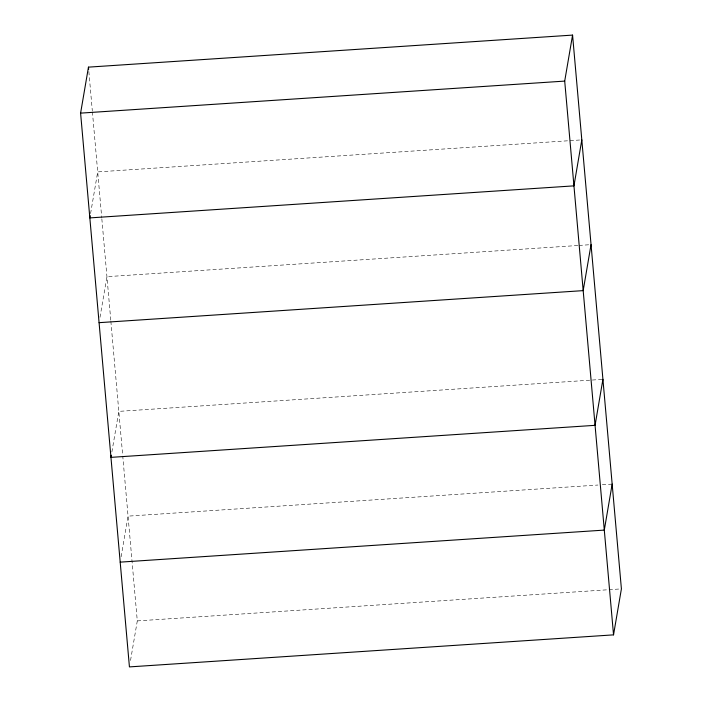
<?xml version="1.0" encoding="UTF-8"?>
<svg xmlns="http://www.w3.org/2000/svg" width="702" height="702" viewBox="0 0 702 702"><rect width="100%" height="100%" fill="white"/><g stroke="black" fill="none" stroke-linecap="round" stroke-linejoin="round"><path stroke-width="0.53" stroke-dasharray="3.51 2.63" d="M90.567 213.619L97.701 171.902L579.615 140.014M99.991 317.313L106.941 276.667L577.93 245.498M111.872 452.018L118.822 411.372L602.921 379.334M121.113 556.783L128.054 516.137L597.955 485.038M130.528 660.485L137.294 620.901L122.762 456.116M579.027 245.428L589.952 244.708M602.325 484.757L612.162 484.099M137.294 620.901L621.402 588.873M88.847 71.499L92.313 110.784M92.41 111.881L101.746 217.734M101.843 218.831L110.776 320.121M110.863 321.209L122.666 455.019"/><path stroke-width="1.05" d="M80.598 113.127L88.461 67.138L572.569 35.1L621.402 588.873L613.539 634.862L129.431 666.9L80.598 113.127L564.706 81.099L572.569 35.1M90.207 215.76L89.838 217.901L573.946 185.863L581.809 139.865M111.32 455.229L110.96 457.362L595.059 425.333L602.921 379.334M591.04 244.638L583.178 290.628L99.079 322.666M612.162 484.099L604.299 530.098L120.191 562.135M564.706 81.099L613.539 634.862M88.461 67.138L88.654 69.314"/></g></svg>
